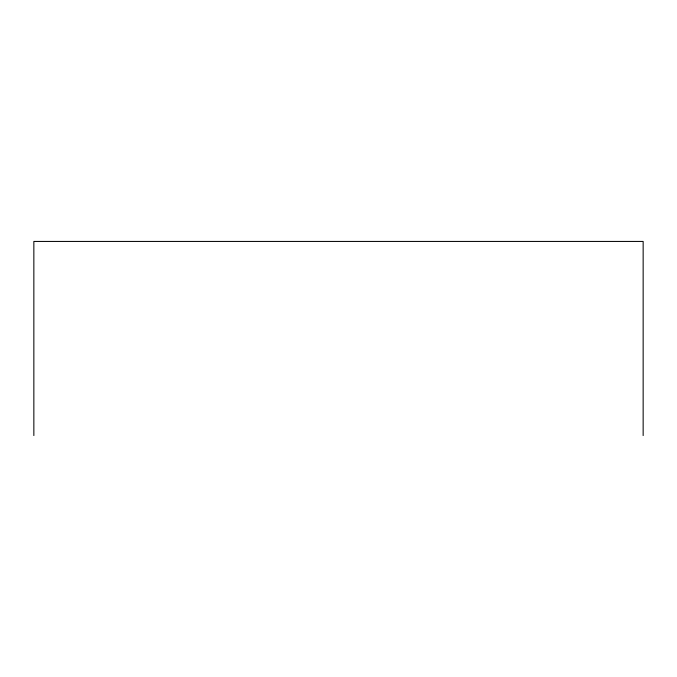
<?xml version="1.0" encoding="UTF-8"?>
<svg xmlns="http://www.w3.org/2000/svg" width="677" height="677" viewBox="0 0 677 677"><rect width="100%" height="100%" fill="white"/><g stroke="black" fill="none" stroke-linecap="round" stroke-linejoin="round"><path stroke-width="1.02" d="M643.15 435.565L643.15 241.435L33.85 241.435L33.85 435.565"/></g></svg>
